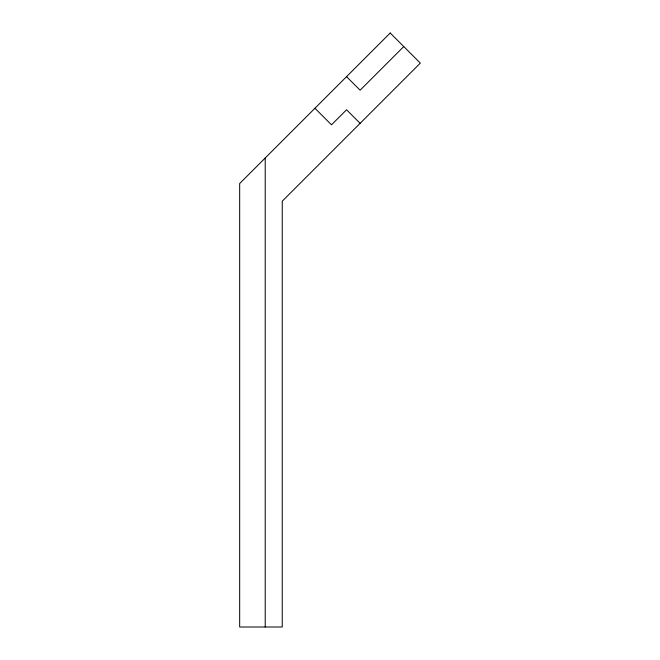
<?xml version="1.0" encoding="UTF-8"?>
<svg xmlns="http://www.w3.org/2000/svg" width="660" height="660" viewBox="0 0 660 660"><rect width="100%" height="100%" fill="white"/><g stroke="black" fill="none" stroke-linecap="round" stroke-linejoin="round"><path stroke-width="0.99" d="M403.772 46.547L360.112 90.206L346.558 76.659M360.112 123.329L346.558 109.783L331.501 124.831L314.944 108.273M265.221 157.996L265.221 627M390.217 33L239.671 183.546L239.671 627L282.249 627L282.249 201.185L420.329 63.112L390.217 33"/></g></svg>
